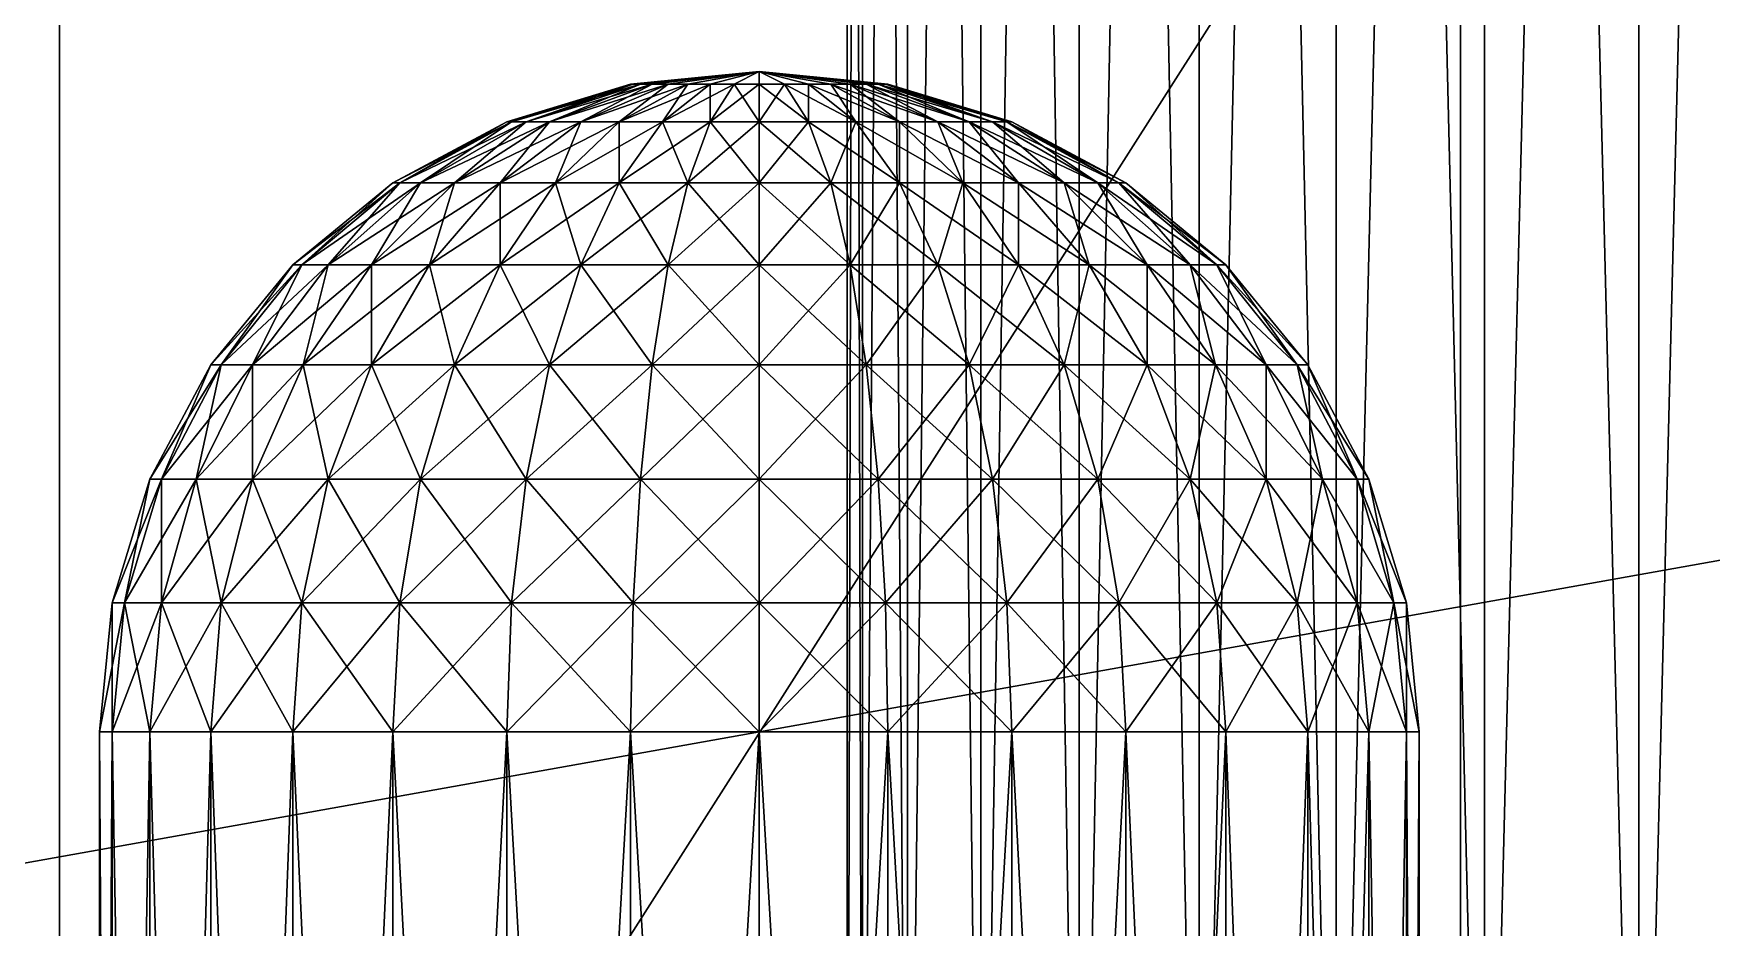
# Model space of a CAD drawing. Header units: millimetres. Extents: x -510 to 550, y -577 to 577.
# Drawn here: x -16.5 to 21.65, y -284.45 to -264.14 of the extents above; entities that cross this region are included whole.
import ezdxf

# ---------------------------------------------------------------- set-up
doc = ezdxf.new("R2010")
doc.units = ezdxf.units.MM
for name, color, linetype, true_color in [('bogie_right_visual_0', 7, 'Continuous', 0x5c6b75), ('rocker_right_visual_0', 7, 'Continuous', 0x5c6b75), ('structure_right_mid_motor_bracket', 7, 'Continuous', 0x5c6b75), ('structure_right_rocker_spindle', 7, 'Continuous', 0x5c6b75)]:
    doc.layers.add(name, color=color, linetype=linetype, true_color=true_color)

msp = doc.modelspace()

# ---------------------------------------------------------------- linework, layer by layer
at = {"layer": 'bogie_right_visual_0', "true_color": 0x5c6b75}
for points in [[(-15.907, -305, -260.724), (214.061, -305, -70.73), (214.061, -255, -70.73)], [(-15.907, -305, -260.724), (214.061, -255, -70.73), (-15.907, -255, -260.724)], [(15.939, -255, -299.27), (15.939, -305, -299.27), (-15.907, -305, -260.724)], [(15.939, -255, -299.27), (-15.907, -305, -260.724), (-15.907, -255, -260.724)], [(15.939, -305, -299.27), (245.907, -255, -109.276), (245.907, -305, -109.276)], [(15.939, -305, -299.27), (15.939, -255, -299.27), (245.907, -255, -109.276)]]:
    msp.add_3dface(points, dxfattribs=at)
at = {"layer": 'rocker_right_visual_0', "true_color": 0x5c6b75}
for points in [[(-140, -305, -20), (140, -255, -20), (140, -305, -20)], [(-140, -305, -20), (-140, -255, -20), (140, -255, -20)], [(-140, -305, 20), (140, -305, 20), (140, -255, 20)], [(-140, -305, 20), (140, -255, 20), (-140, -255, 20)]]:
    msp.add_3dface(points, dxfattribs=at)
at = {"layer": 'structure_right_mid_motor_bracket', "true_color": 0x5c6b75}
for points in [[(-2.87, -265.288, -280.571), (-2.926, -265.288, -280), (0, -265, -280)], [(-2.926, -265.288, -280), (-2.87, -265.288, -279.429), (0, -265, -280)], [(-2.704, -265.288, -281.12), (-2.87, -265.288, -280.571), (0, -265, -280)], [(-2.87, -265.288, -279.429), (-2.704, -265.288, -278.88), (0, -265, -280)], [(-2.433, -265.288, -281.626), (-2.704, -265.288, -281.12), (0, -265, -280)], [(-2.704, -265.288, -278.88), (-2.433, -265.288, -278.374), (0, -265, -280)], [(-2.069, -265.288, -282.069), (-2.433, -265.288, -281.626), (0, -265, -280)], [(-2.433, -265.288, -278.374), (-2.069, -265.288, -277.931), (0, -265, -280)], [(-1.626, -265.288, -282.433), (-2.069, -265.288, -282.069), (0, -265, -280)], [(-2.069, -265.288, -277.931), (-1.626, -265.288, -277.567), (0, -265, -280)], [(-1.12, -265.288, -282.704), (-1.626, -265.288, -282.433), (0, -265, -280)], [(-1.626, -265.288, -277.567), (-1.12, -265.288, -277.296), (0, -265, -280)], [(-0.571, -265.288, -282.87), (-1.12, -265.288, -282.704), (0, -265, -280)], [(-1.12, -265.288, -277.296), (-0.571, -265.288, -277.13), (0, -265, -280)], [(0, -265.288, -282.926), (-0.571, -265.288, -282.87), (0, -265, -280)], [(-0.571, -265.288, -277.13), (0, -265.288, -277.074), (0, -265, -280)], [(2.926, -265.288, -280), (2.87, -265.288, -280.571), (0, -265, -280)], [(2.87, -265.288, -280.571), (2.704, -265.288, -281.12), (0, -265, -280)], [(2.704, -265.288, -281.12), (2.433, -265.288, -281.626), (0, -265, -280)], [(2.433, -265.288, -281.626), (2.069, -265.288, -282.069), (0, -265, -280)], [(2.069, -265.288, -282.069), (1.626, -265.288, -282.433), (0, -265, -280)], [(1.626, -265.288, -282.433), (1.12, -265.288, -282.704), (0, -265, -280)], [(1.12, -265.288, -282.704), (0.571, -265.288, -282.87), (0, -265, -280)], [(0.571, -265.288, -282.87), (0, -265.288, -282.926), (0, -265, -280)], [(0, -265.288, -277.074), (0.571, -265.288, -277.13), (0, -265, -280)], [(0.571, -265.288, -277.13), (1.12, -265.288, -277.296), (0, -265, -280)], [(1.12, -265.288, -277.296), (1.626, -265.288, -277.567), (0, -265, -280)], [(1.626, -265.288, -277.567), (2.069, -265.288, -277.931), (0, -265, -280)], [(2.069, -265.288, -277.931), (2.433, -265.288, -278.374), (0, -265, -280)], [(2.433, -265.288, -278.374), (2.704, -265.288, -278.88), (0, -265, -280)], [(2.704, -265.288, -278.88), (2.87, -265.288, -279.429), (0, -265, -280)], [(2.87, -265.288, -279.429), (2.926, -265.288, -280), (0, -265, -280)], [(-5.63, -266.142, -281.12), (-5.74, -266.142, -280), (-2.926, -265.288, -280)], [(-5.74, -266.142, -280), (-5.63, -266.142, -278.88), (-2.87, -265.288, -279.429)], [(-5.74, -266.142, -280), (-2.87, -265.288, -279.429), (-2.926, -265.288, -280)], [(-5.303, -266.142, -282.197), (-5.63, -266.142, -281.12), (-2.87, -265.288, -280.571)], [(-5.63, -266.142, -281.12), (-2.926, -265.288, -280), (-2.87, -265.288, -280.571)], [(-5.63, -266.142, -278.88), (-5.303, -266.142, -277.803), (-2.704, -265.288, -278.88)], [(-5.63, -266.142, -278.88), (-2.704, -265.288, -278.88), (-2.87, -265.288, -279.429)], [(-4.773, -266.142, -283.189), (-5.303, -266.142, -282.197), (-2.704, -265.288, -281.12)], [(-5.303, -266.142, -282.197), (-2.87, -265.288, -280.571), (-2.704, -265.288, -281.12)], [(-5.303, -266.142, -277.803), (-4.773, -266.142, -276.811), (-2.433, -265.288, -278.374)], [(-5.303, -266.142, -277.803), (-2.433, -265.288, -278.374), (-2.704, -265.288, -278.88)], [(-4.059, -266.142, -284.059), (-4.773, -266.142, -283.189), (-2.433, -265.288, -281.626)], [(-4.773, -266.142, -283.189), (-2.704, -265.288, -281.12), (-2.433, -265.288, -281.626)], [(-4.773, -266.142, -276.811), (-4.059, -266.142, -275.941), (-2.069, -265.288, -277.931)], [(-4.773, -266.142, -276.811), (-2.069, -265.288, -277.931), (-2.433, -265.288, -278.374)], [(-3.189, -266.142, -284.773), (-4.059, -266.142, -284.059), (-2.069, -265.288, -282.069)], [(-4.059, -266.142, -284.059), (-2.433, -265.288, -281.626), (-2.069, -265.288, -282.069)], [(-4.059, -266.142, -275.941), (-3.189, -266.142, -275.227), (-1.626, -265.288, -277.567)], [(-4.059, -266.142, -275.941), (-1.626, -265.288, -277.567), (-2.069, -265.288, -277.931)], [(-2.197, -266.142, -285.303), (-3.189, -266.142, -284.773), (-1.626, -265.288, -282.433)], [(-3.189, -266.142, -284.773), (-2.069, -265.288, -282.069), (-1.626, -265.288, -282.433)], [(-3.189, -266.142, -275.227), (-2.197, -266.142, -274.697), (-1.12, -265.288, -277.296)], [(-3.189, -266.142, -275.227), (-1.12, -265.288, -277.296), (-1.626, -265.288, -277.567)], [(-1.12, -266.142, -285.63), (-2.197, -266.142, -285.303), (-1.12, -265.288, -282.704)], [(-2.197, -266.142, -285.303), (-1.626, -265.288, -282.433), (-1.12, -265.288, -282.704)], [(-2.197, -266.142, -274.697), (-1.12, -266.142, -274.37), (-0.571, -265.288, -277.13)], [(-2.197, -266.142, -274.697), (-0.571, -265.288, -277.13), (-1.12, -265.288, -277.296)], [(0, -266.142, -285.74), (-1.12, -266.142, -285.63), (-0.571, -265.288, -282.87)], [(-1.12, -266.142, -285.63), (-1.12, -265.288, -282.704), (-0.571, -265.288, -282.87)], [(-1.12, -266.142, -274.37), (0, -266.142, -274.26), (0, -265.288, -277.074)], [(-1.12, -266.142, -274.37), (0, -265.288, -277.074), (-0.571, -265.288, -277.13)], [(0, -266.142, -285.74), (-0.571, -265.288, -282.87), (0, -265.288, -282.926)], [(1.12, -266.142, -285.63), (0, -266.142, -285.74), (0, -265.288, -282.926)], [(1.12, -266.142, -285.63), (0, -265.288, -282.926), (0.571, -265.288, -282.87)], [(0, -266.142, -274.26), (1.12, -266.142, -274.37), (0.571, -265.288, -277.13)], [(0, -266.142, -274.26), (0.571, -265.288, -277.13), (0, -265.288, -277.074)], [(2.197, -266.142, -285.303), (1.12, -266.142, -285.63), (0.571, -265.288, -282.87)], [(2.197, -266.142, -285.303), (0.571, -265.288, -282.87), (1.12, -265.288, -282.704)], [(1.12, -266.142, -274.37), (1.12, -265.288, -277.296), (0.571, -265.288, -277.13)], [(3.189, -266.142, -284.773), (2.197, -266.142, -285.303), (1.12, -265.288, -282.704)], [(3.189, -266.142, -284.773), (1.12, -265.288, -282.704), (1.626, -265.288, -282.433)], [(1.12, -266.142, -274.37), (2.197, -266.142, -274.697), (1.12, -265.288, -277.296)], [(2.197, -266.142, -274.697), (1.626, -265.288, -277.567), (1.12, -265.288, -277.296)], [(4.059, -266.142, -284.059), (3.189, -266.142, -284.773), (1.626, -265.288, -282.433)], [(4.059, -266.142, -284.059), (1.626, -265.288, -282.433), (2.069, -265.288, -282.069)], [(2.197, -266.142, -274.697), (3.189, -266.142, -275.227), (1.626, -265.288, -277.567)], [(3.189, -266.142, -275.227), (2.069, -265.288, -277.931), (1.626, -265.288, -277.567)], [(4.773, -266.142, -283.189), (4.059, -266.142, -284.059), (2.069, -265.288, -282.069)], [(4.773, -266.142, -283.189), (2.069, -265.288, -282.069), (2.433, -265.288, -281.626)], [(3.189, -266.142, -275.227), (4.059, -266.142, -275.941), (2.069, -265.288, -277.931)], [(4.059, -266.142, -275.941), (2.433, -265.288, -278.374), (2.069, -265.288, -277.931)], [(5.303, -266.142, -282.197), (4.773, -266.142, -283.189), (2.433, -265.288, -281.626)], [(5.303, -266.142, -282.197), (2.433, -265.288, -281.626), (2.704, -265.288, -281.12)], [(4.059, -266.142, -275.941), (4.773, -266.142, -276.811), (2.433, -265.288, -278.374)], [(4.773, -266.142, -276.811), (2.704, -265.288, -278.88), (2.433, -265.288, -278.374)], [(5.63, -266.142, -281.12), (5.303, -266.142, -282.197), (2.704, -265.288, -281.12)], [(5.63, -266.142, -281.12), (2.704, -265.288, -281.12), (2.87, -265.288, -280.571)], [(4.773, -266.142, -276.811), (5.303, -266.142, -277.803), (2.704, -265.288, -278.88)], [(5.303, -266.142, -277.803), (2.87, -265.288, -279.429), (2.704, -265.288, -278.88)], [(5.74, -266.142, -280), (5.63, -266.142, -281.12), (2.87, -265.288, -280.571)], [(5.74, -266.142, -280), (2.87, -265.288, -280.571), (2.926, -265.288, -280)], [(5.303, -266.142, -277.803), (5.63, -266.142, -278.88), (2.87, -265.288, -279.429)], [(5.63, -266.142, -278.88), (2.926, -265.288, -280), (2.87, -265.288, -279.429)], [(5.63, -266.142, -278.88), (5.74, -266.142, -280), (2.926, -265.288, -280)], [(-8.173, -267.528, -281.626), (-8.334, -267.528, -280), (-5.74, -266.142, -280)], [(-8.334, -267.528, -280), (-8.173, -267.528, -278.374), (-5.63, -266.142, -278.88)], [(-8.334, -267.528, -280), (-5.63, -266.142, -278.88), (-5.74, -266.142, -280)], [(-7.699, -267.528, -283.189), (-8.173, -267.528, -281.626), (-5.63, -266.142, -281.12)], [(-8.173, -267.528, -281.626), (-5.74, -266.142, -280), (-5.63, -266.142, -281.12)], [(-8.173, -267.528, -278.374), (-7.699, -267.528, -276.811), (-5.303, -266.142, -277.803)], [(-8.173, -267.528, -278.374), (-5.303, -266.142, -277.803), (-5.63, -266.142, -278.88)], [(-6.929, -267.528, -284.63), (-7.699, -267.528, -283.189), (-5.303, -266.142, -282.197)], [(-7.699, -267.528, -283.189), (-5.63, -266.142, -281.12), (-5.303, -266.142, -282.197)], [(-7.699, -267.528, -276.811), (-6.929, -267.528, -275.37), (-4.773, -266.142, -276.811)], [(-7.699, -267.528, -276.811), (-4.773, -266.142, -276.811), (-5.303, -266.142, -277.803)], [(-5.893, -267.528, -285.893), (-6.929, -267.528, -284.63), (-4.773, -266.142, -283.189)], [(-6.929, -267.528, -284.63), (-5.303, -266.142, -282.197), (-4.773, -266.142, -283.189)], [(-6.929, -267.528, -275.37), (-5.893, -267.528, -274.107), (-4.059, -266.142, -275.941)], [(-6.929, -267.528, -275.37), (-4.059, -266.142, -275.941), (-4.773, -266.142, -276.811)], [(-4.63, -267.528, -286.929), (-5.893, -267.528, -285.893), (-4.059, -266.142, -284.059)], [(-5.893, -267.528, -285.893), (-4.773, -266.142, -283.189), (-4.059, -266.142, -284.059)], [(-5.893, -267.528, -274.107), (-4.63, -267.528, -273.071), (-3.189, -266.142, -275.227)], [(-5.893, -267.528, -274.107), (-3.189, -266.142, -275.227), (-4.059, -266.142, -275.941)], [(-3.189, -267.528, -287.699), (-4.63, -267.528, -286.929), (-3.189, -266.142, -284.773)], [(-4.63, -267.528, -286.929), (-4.059, -266.142, -284.059), (-3.189, -266.142, -284.773)], [(-4.63, -267.528, -273.071), (-3.189, -267.528, -272.301), (-2.197, -266.142, -274.697)], [(-4.63, -267.528, -273.071), (-2.197, -266.142, -274.697), (-3.189, -266.142, -275.227)], [(-1.626, -267.528, -288.173), (-3.189, -267.528, -287.699), (-2.197, -266.142, -285.303)], [(-3.189, -267.528, -287.699), (-3.189, -266.142, -284.773), (-2.197, -266.142, -285.303)], [(-3.189, -267.528, -272.301), (-1.626, -267.528, -271.827), (-1.12, -266.142, -274.37)], [(-3.189, -267.528, -272.301), (-1.12, -266.142, -274.37), (-2.197, -266.142, -274.697)], [(-1.626, -267.528, -288.173), (-2.197, -266.142, -285.303), (-1.12, -266.142, -285.63)], [(0, -267.528, -288.334), (-1.626, -267.528, -288.173), (-1.12, -266.142, -285.63)], [(-1.626, -267.528, -271.827), (0, -267.528, -271.666), (0, -266.142, -274.26)], [(-1.626, -267.528, -271.827), (0, -266.142, -274.26), (-1.12, -266.142, -274.37)], [(0, -267.528, -288.334), (-1.12, -266.142, -285.63), (0, -266.142, -285.74)], [(1.626, -267.528, -288.173), (0, -267.528, -288.334), (0, -266.142, -285.74)], [(1.626, -267.528, -288.173), (0, -266.142, -285.74), (1.12, -266.142, -285.63)], [(0, -267.528, -271.666), (1.626, -267.528, -271.827), (1.12, -266.142, -274.37)], [(0, -267.528, -271.666), (1.12, -266.142, -274.37), (0, -266.142, -274.26)], [(3.189, -267.528, -287.699), (1.626, -267.528, -288.173), (1.12, -266.142, -285.63)], [(3.189, -267.528, -287.699), (1.12, -266.142, -285.63), (2.197, -266.142, -285.303)], [(1.626, -267.528, -271.827), (2.197, -266.142, -274.697), (1.12, -266.142, -274.37)], [(1.626, -267.528, -271.827), (3.189, -267.528, -272.301), (2.197, -266.142, -274.697)], [(4.63, -267.528, -286.929), (3.189, -267.528, -287.699), (2.197, -266.142, -285.303)], [(4.63, -267.528, -286.929), (2.197, -266.142, -285.303), (3.189, -266.142, -284.773)], [(3.189, -267.528, -272.301), (3.189, -266.142, -275.227), (2.197, -266.142, -274.697)], [(5.893, -267.528, -285.893), (4.63, -267.528, -286.929), (3.189, -266.142, -284.773)], [(5.893, -267.528, -285.893), (3.189, -266.142, -284.773), (4.059, -266.142, -284.059)], [(3.189, -267.528, -272.301), (4.63, -267.528, -273.071), (3.189, -266.142, -275.227)], [(4.63, -267.528, -273.071), (4.059, -266.142, -275.941), (3.189, -266.142, -275.227)], [(6.929, -267.528, -284.63), (5.893, -267.528, -285.893), (4.059, -266.142, -284.059)], [(6.929, -267.528, -284.63), (4.059, -266.142, -284.059), (4.773, -266.142, -283.189)], [(4.63, -267.528, -273.071), (5.893, -267.528, -274.107), (4.059, -266.142, -275.941)], [(5.893, -267.528, -274.107), (4.773, -266.142, -276.811), (4.059, -266.142, -275.941)], [(7.699, -267.528, -283.189), (6.929, -267.528, -284.63), (4.773, -266.142, -283.189)], [(7.699, -267.528, -283.189), (4.773, -266.142, -283.189), (5.303, -266.142, -282.197)], [(5.893, -267.528, -274.107), (6.929, -267.528, -275.37), (4.773, -266.142, -276.811)], [(6.929, -267.528, -275.37), (5.303, -266.142, -277.803), (4.773, -266.142, -276.811)], [(8.173, -267.528, -281.626), (7.699, -267.528, -283.189), (5.303, -266.142, -282.197)], [(8.173, -267.528, -281.626), (5.303, -266.142, -282.197), (5.63, -266.142, -281.12)], [(6.929, -267.528, -275.37), (7.699, -267.528, -276.811), (5.303, -266.142, -277.803)], [(7.699, -267.528, -276.811), (5.63, -266.142, -278.88), (5.303, -266.142, -277.803)], [(8.334, -267.528, -280), (8.173, -267.528, -281.626), (5.63, -266.142, -281.12)], [(8.334, -267.528, -280), (5.63, -266.142, -281.12), (5.74, -266.142, -280)], [(7.699, -267.528, -276.811), (8.173, -267.528, -278.374), (5.63, -266.142, -278.88)], [(8.173, -267.528, -278.374), (5.74, -266.142, -280), (5.63, -266.142, -278.88)], [(8.173, -267.528, -278.374), (8.334, -267.528, -280), (5.74, -266.142, -280)], [(-10.403, -269.393, -282.069), (-10.607, -269.393, -280), (-8.334, -267.528, -280)], [(-10.607, -269.393, -280), (-10.403, -269.393, -277.931), (-8.173, -267.528, -278.374)], [(-10.607, -269.393, -280), (-8.173, -267.528, -278.374), (-8.334, -267.528, -280)], [(-9.799, -269.393, -284.059), (-10.403, -269.393, -282.069), (-8.173, -267.528, -281.626)], [(-10.403, -269.393, -282.069), (-8.334, -267.528, -280), (-8.173, -267.528, -281.626)], [(-10.403, -269.393, -277.931), (-9.799, -269.393, -275.941), (-7.699, -267.528, -276.811)], [(-10.403, -269.393, -277.931), (-7.699, -267.528, -276.811), (-8.173, -267.528, -278.374)], [(-8.819, -269.393, -285.893), (-9.799, -269.393, -284.059), (-7.699, -267.528, -283.189)], [(-9.799, -269.393, -284.059), (-8.173, -267.528, -281.626), (-7.699, -267.528, -283.189)], [(-9.799, -269.393, -275.941), (-8.819, -269.393, -274.107), (-6.929, -267.528, -275.37)], [(-9.799, -269.393, -275.941), (-6.929, -267.528, -275.37), (-7.699, -267.528, -276.811)], [(-7.5, -269.393, -287.5), (-8.819, -269.393, -285.893), (-6.929, -267.528, -284.63)], [(-8.819, -269.393, -285.893), (-7.699, -267.528, -283.189), (-6.929, -267.528, -284.63)], [(-8.819, -269.393, -274.107), (-7.5, -269.393, -272.5), (-5.893, -267.528, -274.107)], [(-8.819, -269.393, -274.107), (-5.893, -267.528, -274.107), (-6.929, -267.528, -275.37)], [(-5.893, -269.393, -288.819), (-7.5, -269.393, -287.5), (-5.893, -267.528, -285.893)], [(-7.5, -269.393, -287.5), (-6.929, -267.528, -284.63), (-5.893, -267.528, -285.893)], [(-7.5, -269.393, -272.5), (-5.893, -269.393, -271.181), (-4.63, -267.528, -273.071)], [(-7.5, -269.393, -272.5), (-4.63, -267.528, -273.071), (-5.893, -267.528, -274.107)], [(-4.059, -269.393, -289.799), (-5.893, -269.393, -288.819), (-4.63, -267.528, -286.929)], [(-5.893, -269.393, -288.819), (-5.893, -267.528, -285.893), (-4.63, -267.528, -286.929)], [(-5.893, -269.393, -271.181), (-4.059, -269.393, -270.201), (-3.189, -267.528, -272.301)], [(-5.893, -269.393, -271.181), (-3.189, -267.528, -272.301), (-4.63, -267.528, -273.071)], [(-4.059, -269.393, -289.799), (-4.63, -267.528, -286.929), (-3.189, -267.528, -287.699)], [(-2.069, -269.393, -290.403), (-4.059, -269.393, -289.799), (-3.189, -267.528, -287.699)], [(-4.059, -269.393, -270.201), (-2.069, -269.393, -269.597), (-1.626, -267.528, -271.827)], [(-4.059, -269.393, -270.201), (-1.626, -267.528, -271.827), (-3.189, -267.528, -272.301)], [(-2.069, -269.393, -290.403), (-3.189, -267.528, -287.699), (-1.626, -267.528, -288.173)], [(0, -269.393, -290.607), (-2.069, -269.393, -290.403), (-1.626, -267.528, -288.173)], [(-2.069, -269.393, -269.597), (0, -269.393, -269.393), (0, -267.528, -271.666)], [(-2.069, -269.393, -269.597), (0, -267.528, -271.666), (-1.626, -267.528, -271.827)], [(0, -269.393, -290.607), (-1.626, -267.528, -288.173), (0, -267.528, -288.334)], [(2.069, -269.393, -290.403), (0, -269.393, -290.607), (0, -267.528, -288.334)], [(2.069, -269.393, -290.403), (0, -267.528, -288.334), (1.626, -267.528, -288.173)], [(0, -269.393, -269.393), (2.069, -269.393, -269.597), (1.626, -267.528, -271.827)], [(0, -269.393, -269.393), (1.626, -267.528, -271.827), (0, -267.528, -271.666)], [(4.059, -269.393, -289.799), (2.069, -269.393, -290.403), (1.626, -267.528, -288.173)], [(4.059, -269.393, -289.799), (1.626, -267.528, -288.173), (3.189, -267.528, -287.699)], [(2.069, -269.393, -269.597), (3.189, -267.528, -272.301), (1.626, -267.528, -271.827)], [(2.069, -269.393, -269.597), (4.059, -269.393, -270.201), (3.189, -267.528, -272.301)], [(5.893, -269.393, -288.819), (4.059, -269.393, -289.799), (3.189, -267.528, -287.699)], [(5.893, -269.393, -288.819), (3.189, -267.528, -287.699), (4.63, -267.528, -286.929)], [(4.059, -269.393, -270.201), (4.63, -267.528, -273.071), (3.189, -267.528, -272.301)], [(4.059, -269.393, -270.201), (5.893, -269.393, -271.181), (4.63, -267.528, -273.071)], [(7.5, -269.393, -287.5), (5.893, -269.393, -288.819), (4.63, -267.528, -286.929)], [(7.5, -269.393, -287.5), (4.63, -267.528, -286.929), (5.893, -267.528, -285.893)], [(5.893, -269.393, -271.181), (5.893, -267.528, -274.107), (4.63, -267.528, -273.071)], [(8.819, -269.393, -285.893), (7.5, -269.393, -287.5), (5.893, -267.528, -285.893)], [(8.819, -269.393, -285.893), (5.893, -267.528, -285.893), (6.929, -267.528, -284.63)], [(5.893, -269.393, -271.181), (7.5, -269.393, -272.5), (5.893, -267.528, -274.107)], [(7.5, -269.393, -272.5), (6.929, -267.528, -275.37), (5.893, -267.528, -274.107)], [(9.799, -269.393, -284.059), (8.819, -269.393, -285.893), (6.929, -267.528, -284.63)], [(9.799, -269.393, -284.059), (6.929, -267.528, -284.63), (7.699, -267.528, -283.189)], [(7.5, -269.393, -272.5), (8.819, -269.393, -274.107), (6.929, -267.528, -275.37)], [(8.819, -269.393, -274.107), (7.699, -267.528, -276.811), (6.929, -267.528, -275.37)], [(10.403, -269.393, -282.069), (9.799, -269.393, -284.059), (7.699, -267.528, -283.189)], [(10.403, -269.393, -282.069), (7.699, -267.528, -283.189), (8.173, -267.528, -281.626)], [(8.819, -269.393, -274.107), (9.799, -269.393, -275.941), (7.699, -267.528, -276.811)], [(9.799, -269.393, -275.941), (8.173, -267.528, -278.374), (7.699, -267.528, -276.811)], [(10.607, -269.393, -280), (10.403, -269.393, -282.069), (8.173, -267.528, -281.626)], [(10.607, -269.393, -280), (8.173, -267.528, -281.626), (8.334, -267.528, -280)], [(9.799, -269.393, -275.941), (10.403, -269.393, -277.931), (8.173, -267.528, -278.374)], [(10.403, -269.393, -277.931), (8.334, -267.528, -280), (8.173, -267.528, -278.374)], [(10.403, -269.393, -277.931), (10.607, -269.393, -280), (8.334, -267.528, -280)], [(-12.232, -271.666, -282.433), (-12.472, -271.666, -280), (-10.607, -269.393, -280)], [(-12.472, -271.666, -280), (-12.232, -271.666, -277.567), (-10.403, -269.393, -277.931)], [(-12.472, -271.666, -280), (-10.403, -269.393, -277.931), (-10.607, -269.393, -280)], [(-11.523, -271.666, -284.773), (-12.232, -271.666, -282.433), (-10.403, -269.393, -282.069)], [(-12.232, -271.666, -282.433), (-10.607, -269.393, -280), (-10.403, -269.393, -282.069)], [(-12.232, -271.666, -277.567), (-11.523, -271.666, -275.227), (-9.799, -269.393, -275.941)], [(-12.232, -271.666, -277.567), (-9.799, -269.393, -275.941), (-10.403, -269.393, -277.931)], [(-10.37, -271.666, -286.929), (-11.523, -271.666, -284.773), (-9.799, -269.393, -284.059)], [(-11.523, -271.666, -284.773), (-10.403, -269.393, -282.069), (-9.799, -269.393, -284.059)], [(-11.523, -271.666, -275.227), (-10.37, -271.666, -273.071), (-8.819, -269.393, -274.107)], [(-11.523, -271.666, -275.227), (-8.819, -269.393, -274.107), (-9.799, -269.393, -275.941)], [(-8.819, -271.666, -288.819), (-10.37, -271.666, -286.929), (-8.819, -269.393, -285.893)], [(-10.37, -271.666, -286.929), (-9.799, -269.393, -284.059), (-8.819, -269.393, -285.893)], [(-10.37, -271.666, -273.071), (-8.819, -271.666, -271.181), (-7.5, -269.393, -272.5)], [(-10.37, -271.666, -273.071), (-7.5, -269.393, -272.5), (-8.819, -269.393, -274.107)], [(-6.929, -271.666, -290.37), (-8.819, -271.666, -288.819), (-7.5, -269.393, -287.5)], [(-8.819, -271.666, -288.819), (-8.819, -269.393, -285.893), (-7.5, -269.393, -287.5)], [(-8.819, -271.666, -271.181), (-6.929, -271.666, -269.63), (-5.893, -269.393, -271.181)], [(-8.819, -271.666, -271.181), (-5.893, -269.393, -271.181), (-7.5, -269.393, -272.5)], [(-6.929, -271.666, -290.37), (-7.5, -269.393, -287.5), (-5.893, -269.393, -288.819)], [(-4.773, -271.666, -291.523), (-6.929, -271.666, -290.37), (-5.893, -269.393, -288.819)], [(-6.929, -271.666, -269.63), (-4.773, -271.666, -268.477), (-4.059, -269.393, -270.201)], [(-6.929, -271.666, -269.63), (-4.059, -269.393, -270.201), (-5.893, -269.393, -271.181)], [(-4.773, -271.666, -291.523), (-5.893, -269.393, -288.819), (-4.059, -269.393, -289.799)], [(-2.433, -271.666, -292.232), (-4.773, -271.666, -291.523), (-4.059, -269.393, -289.799)], [(-4.773, -271.666, -268.477), (-2.433, -271.666, -267.768), (-2.069, -269.393, -269.597)], [(-4.773, -271.666, -268.477), (-2.069, -269.393, -269.597), (-4.059, -269.393, -270.201)], [(-2.433, -271.666, -292.232), (-4.059, -269.393, -289.799), (-2.069, -269.393, -290.403)], [(0, -271.666, -292.472), (-2.433, -271.666, -292.232), (-2.069, -269.393, -290.403)], [(-2.433, -271.666, -267.768), (0, -271.666, -267.528), (0, -269.393, -269.393)], [(-2.433, -271.666, -267.768), (0, -269.393, -269.393), (-2.069, -269.393, -269.597)], [(0, -271.666, -292.472), (-2.069, -269.393, -290.403), (0, -269.393, -290.607)], [(2.433, -271.666, -292.232), (0, -271.666, -292.472), (0, -269.393, -290.607)], [(2.433, -271.666, -292.232), (0, -269.393, -290.607), (2.069, -269.393, -290.403)], [(0, -271.666, -267.528), (2.433, -271.666, -267.768), (2.069, -269.393, -269.597)], [(0, -271.666, -267.528), (2.069, -269.393, -269.597), (0, -269.393, -269.393)], [(4.773, -271.666, -291.523), (2.433, -271.666, -292.232), (2.069, -269.393, -290.403)], [(4.773, -271.666, -291.523), (2.069, -269.393, -290.403), (4.059, -269.393, -289.799)], [(2.433, -271.666, -267.768), (4.059, -269.393, -270.201), (2.069, -269.393, -269.597)], [(2.433, -271.666, -267.768), (4.773, -271.666, -268.477), (4.059, -269.393, -270.201)], [(6.929, -271.666, -290.37), (4.773, -271.666, -291.523), (4.059, -269.393, -289.799)], [(6.929, -271.666, -290.37), (4.059, -269.393, -289.799), (5.893, -269.393, -288.819)], [(4.773, -271.666, -268.477), (5.893, -269.393, -271.181), (4.059, -269.393, -270.201)], [(4.773, -271.666, -268.477), (6.929, -271.666, -269.63), (5.893, -269.393, -271.181)], [(8.819, -271.666, -288.819), (6.929, -271.666, -290.37), (5.893, -269.393, -288.819)], [(8.819, -271.666, -288.819), (5.893, -269.393, -288.819), (7.5, -269.393, -287.5)], [(6.929, -271.666, -269.63), (7.5, -269.393, -272.5), (5.893, -269.393, -271.181)], [(6.929, -271.666, -269.63), (8.819, -271.666, -271.181), (7.5, -269.393, -272.5)], [(10.37, -271.666, -286.929), (8.819, -271.666, -288.819), (7.5, -269.393, -287.5)], [(10.37, -271.666, -286.929), (7.5, -269.393, -287.5), (8.819, -269.393, -285.893)], [(8.819, -271.666, -271.181), (8.819, -269.393, -274.107), (7.5, -269.393, -272.5)], [(11.523, -271.666, -284.773), (10.37, -271.666, -286.929), (8.819, -269.393, -285.893)], [(11.523, -271.666, -284.773), (8.819, -269.393, -285.893), (9.799, -269.393, -284.059)], [(8.819, -271.666, -271.181), (10.37, -271.666, -273.071), (8.819, -269.393, -274.107)], [(10.37, -271.666, -273.071), (9.799, -269.393, -275.941), (8.819, -269.393, -274.107)], [(12.232, -271.666, -282.433), (11.523, -271.666, -284.773), (9.799, -269.393, -284.059)], [(12.232, -271.666, -282.433), (9.799, -269.393, -284.059), (10.403, -269.393, -282.069)], [(10.37, -271.666, -273.071), (11.523, -271.666, -275.227), (9.799, -269.393, -275.941)], [(11.523, -271.666, -275.227), (10.403, -269.393, -277.931), (9.799, -269.393, -275.941)], [(12.472, -271.666, -280), (12.232, -271.666, -282.433), (10.403, -269.393, -282.069)], [(12.472, -271.666, -280), (10.403, -269.393, -282.069), (10.607, -269.393, -280)], [(11.523, -271.666, -275.227), (12.232, -271.666, -277.567), (10.403, -269.393, -277.931)], [(12.232, -271.666, -277.567), (10.607, -269.393, -280), (10.403, -269.393, -277.931)], [(12.232, -271.666, -277.567), (12.472, -271.666, -280), (10.607, -269.393, -280)], [(-13.592, -274.26, -282.704), (-13.858, -274.26, -280), (-12.472, -271.666, -280)], [(-13.858, -274.26, -280), (-13.592, -274.26, -277.296), (-12.232, -271.666, -277.567)], [(-13.858, -274.26, -280), (-12.232, -271.666, -277.567), (-12.472, -271.666, -280)], [(-12.803, -274.26, -285.303), (-13.592, -274.26, -282.704), (-12.232, -271.666, -282.433)], [(-13.592, -274.26, -282.704), (-12.472, -271.666, -280), (-12.232, -271.666, -282.433)], [(-13.592, -274.26, -277.296), (-12.803, -274.26, -274.697), (-11.523, -271.666, -275.227)], [(-13.592, -274.26, -277.296), (-11.523, -271.666, -275.227), (-12.232, -271.666, -277.567)], [(-11.523, -274.26, -287.699), (-12.803, -274.26, -285.303), (-11.523, -271.666, -284.773)], [(-12.803, -274.26, -285.303), (-12.232, -271.666, -282.433), (-11.523, -271.666, -284.773)], [(-12.803, -274.26, -274.697), (-11.523, -274.26, -272.301), (-10.37, -271.666, -273.071)], [(-12.803, -274.26, -274.697), (-10.37, -271.666, -273.071), (-11.523, -271.666, -275.227)], [(-9.799, -274.26, -289.799), (-11.523, -274.26, -287.699), (-10.37, -271.666, -286.929)], [(-11.523, -274.26, -287.699), (-11.523, -271.666, -284.773), (-10.37, -271.666, -286.929)], [(-11.523, -274.26, -272.301), (-9.799, -274.26, -270.201), (-8.819, -271.666, -271.181)], [(-11.523, -274.26, -272.301), (-8.819, -271.666, -271.181), (-10.37, -271.666, -273.071)], [(-9.799, -274.26, -289.799), (-10.37, -271.666, -286.929), (-8.819, -271.666, -288.819)], [(-7.699, -274.26, -291.523), (-9.799, -274.26, -289.799), (-8.819, -271.666, -288.819)], [(-9.799, -274.26, -270.201), (-7.699, -274.26, -268.477), (-6.929, -271.666, -269.63)], [(-9.799, -274.26, -270.201), (-6.929, -271.666, -269.63), (-8.819, -271.666, -271.181)], [(-7.699, -274.26, -291.523), (-8.819, -271.666, -288.819), (-6.929, -271.666, -290.37)], [(-5.303, -274.26, -292.803), (-7.699, -274.26, -291.523), (-6.929, -271.666, -290.37)], [(-7.699, -274.26, -268.477), (-5.303, -274.26, -267.197), (-4.773, -271.666, -268.477)], [(-7.699, -274.26, -268.477), (-4.773, -271.666, -268.477), (-6.929, -271.666, -269.63)], [(-5.303, -274.26, -292.803), (-6.929, -271.666, -290.37), (-4.773, -271.666, -291.523)], [(-2.704, -274.26, -293.592), (-5.303, -274.26, -292.803), (-4.773, -271.666, -291.523)], [(-5.303, -274.26, -267.197), (-2.704, -274.26, -266.408), (-2.433, -271.666, -267.768)], [(-5.303, -274.26, -267.197), (-2.433, -271.666, -267.768), (-4.773, -271.666, -268.477)], [(-2.704, -274.26, -293.592), (-4.773, -271.666, -291.523), (-2.433, -271.666, -292.232)], [(0, -274.26, -293.858), (-2.704, -274.26, -293.592), (-2.433, -271.666, -292.232)], [(-2.704, -274.26, -266.408), (0, -274.26, -266.142), (0, -271.666, -267.528)], [(-2.704, -274.26, -266.408), (0, -271.666, -267.528), (-2.433, -271.666, -267.768)], [(0, -274.26, -293.858), (-2.433, -271.666, -292.232), (0, -271.666, -292.472)], [(2.704, -274.26, -293.592), (0, -274.26, -293.858), (0, -271.666, -292.472)], [(2.704, -274.26, -293.592), (0, -271.666, -292.472), (2.433, -271.666, -292.232)], [(0, -274.26, -266.142), (2.704, -274.26, -266.408), (2.433, -271.666, -267.768)], [(0, -274.26, -266.142), (2.433, -271.666, -267.768), (0, -271.666, -267.528)], [(5.303, -274.26, -292.803), (2.704, -274.26, -293.592), (2.433, -271.666, -292.232)], [(5.303, -274.26, -292.803), (2.433, -271.666, -292.232), (4.773, -271.666, -291.523)], [(2.704, -274.26, -266.408), (4.773, -271.666, -268.477), (2.433, -271.666, -267.768)], [(2.704, -274.26, -266.408), (5.303, -274.26, -267.197), (4.773, -271.666, -268.477)], [(7.699, -274.26, -291.523), (5.303, -274.26, -292.803), (4.773, -271.666, -291.523)], [(7.699, -274.26, -291.523), (4.773, -271.666, -291.523), (6.929, -271.666, -290.37)], [(5.303, -274.26, -267.197), (6.929, -271.666, -269.63), (4.773, -271.666, -268.477)], [(5.303, -274.26, -267.197), (7.699, -274.26, -268.477), (6.929, -271.666, -269.63)], [(9.799, -274.26, -289.799), (7.699, -274.26, -291.523), (6.929, -271.666, -290.37)], [(9.799, -274.26, -289.799), (6.929, -271.666, -290.37), (8.819, -271.666, -288.819)], [(7.699, -274.26, -268.477), (8.819, -271.666, -271.181), (6.929, -271.666, -269.63)], [(7.699, -274.26, -268.477), (9.799, -274.26, -270.201), (8.819, -271.666, -271.181)], [(11.523, -274.26, -287.699), (9.799, -274.26, -289.799), (8.819, -271.666, -288.819)], [(11.523, -274.26, -287.699), (8.819, -271.666, -288.819), (10.37, -271.666, -286.929)], [(9.799, -274.26, -270.201), (10.37, -271.666, -273.071), (8.819, -271.666, -271.181)], [(9.799, -274.26, -270.201), (11.523, -274.26, -272.301), (10.37, -271.666, -273.071)], [(12.803, -274.26, -285.303), (11.523, -274.26, -287.699), (10.37, -271.666, -286.929)], [(12.803, -274.26, -285.303), (10.37, -271.666, -286.929), (11.523, -271.666, -284.773)], [(11.523, -274.26, -272.301), (11.523, -271.666, -275.227), (10.37, -271.666, -273.071)], [(13.592, -274.26, -282.704), (12.803, -274.26, -285.303), (11.523, -271.666, -284.773)], [(13.592, -274.26, -282.704), (11.523, -271.666, -284.773), (12.232, -271.666, -282.433)], [(11.523, -274.26, -272.301), (12.803, -274.26, -274.697), (11.523, -271.666, -275.227)], [(12.803, -274.26, -274.697), (12.232, -271.666, -277.567), (11.523, -271.666, -275.227)], [(13.858, -274.26, -280), (13.592, -274.26, -282.704), (12.232, -271.666, -282.433)], [(13.858, -274.26, -280), (12.232, -271.666, -282.433), (12.472, -271.666, -280)], [(12.803, -274.26, -274.697), (13.592, -274.26, -277.296), (12.232, -271.666, -277.567)], [(13.592, -274.26, -277.296), (12.472, -271.666, -280), (12.232, -271.666, -277.567)], [(13.592, -274.26, -277.296), (13.858, -274.26, -280), (12.472, -271.666, -280)], [(-14.429, -277.074, -282.87), (-14.712, -277.074, -280), (-13.858, -274.26, -280)], [(-14.712, -277.074, -280), (-14.429, -277.074, -277.13), (-13.592, -274.26, -277.296)], [(-14.712, -277.074, -280), (-13.592, -274.26, -277.296), (-13.858, -274.26, -280)], [(-13.592, -277.074, -285.63), (-14.429, -277.074, -282.87), (-13.592, -274.26, -282.704)], [(-14.429, -277.074, -282.87), (-13.858, -274.26, -280), (-13.592, -274.26, -282.704)], [(-14.429, -277.074, -277.13), (-13.592, -277.074, -274.37), (-12.803, -274.26, -274.697)], [(-14.429, -277.074, -277.13), (-12.803, -274.26, -274.697), (-13.592, -274.26, -277.296)], [(-12.232, -277.074, -288.173), (-13.592, -277.074, -285.63), (-12.803, -274.26, -285.303)], [(-13.592, -277.074, -285.63), (-13.592, -274.26, -282.704), (-12.803, -274.26, -285.303)], [(-13.592, -277.074, -274.37), (-12.232, -277.074, -271.827), (-11.523, -274.26, -272.301)], [(-13.592, -277.074, -274.37), (-11.523, -274.26, -272.301), (-12.803, -274.26, -274.697)], [(-12.232, -277.074, -288.173), (-12.803, -274.26, -285.303), (-11.523, -274.26, -287.699)], [(-10.403, -277.074, -290.403), (-12.232, -277.074, -288.173), (-11.523, -274.26, -287.699)], [(-12.232, -277.074, -271.827), (-10.403, -277.074, -269.597), (-9.799, -274.26, -270.201)], [(-12.232, -277.074, -271.827), (-9.799, -274.26, -270.201), (-11.523, -274.26, -272.301)], [(-10.403, -277.074, -290.403), (-11.523, -274.26, -287.699), (-9.799, -274.26, -289.799)], [(-8.173, -277.074, -292.232), (-10.403, -277.074, -290.403), (-9.799, -274.26, -289.799)], [(-10.403, -277.074, -269.597), (-8.173, -277.074, -267.768), (-7.699, -274.26, -268.477)], [(-10.403, -277.074, -269.597), (-7.699, -274.26, -268.477), (-9.799, -274.26, -270.201)], [(-8.173, -277.074, -292.232), (-9.799, -274.26, -289.799), (-7.699, -274.26, -291.523)], [(-5.63, -277.074, -293.592), (-8.173, -277.074, -292.232), (-7.699, -274.26, -291.523)], [(-8.173, -277.074, -267.768), (-5.63, -277.074, -266.408), (-5.303, -274.26, -267.197)], [(-8.173, -277.074, -267.768), (-5.303, -274.26, -267.197), (-7.699, -274.26, -268.477)], [(-5.63, -277.074, -293.592), (-7.699, -274.26, -291.523), (-5.303, -274.26, -292.803)], [(-2.87, -277.074, -294.429), (-5.63, -277.074, -293.592), (-5.303, -274.26, -292.803)], [(-5.63, -277.074, -266.408), (-2.87, -277.074, -265.571), (-2.704, -274.26, -266.408)], [(-5.63, -277.074, -266.408), (-2.704, -274.26, -266.408), (-5.303, -274.26, -267.197)], [(-2.87, -277.074, -294.429), (-5.303, -274.26, -292.803), (-2.704, -274.26, -293.592)], [(0, -277.074, -294.712), (-2.87, -277.074, -294.429), (-2.704, -274.26, -293.592)], [(-2.87, -277.074, -265.571), (0, -277.074, -265.288), (0, -274.26, -266.142)], [(-2.87, -277.074, -265.571), (0, -274.26, -266.142), (-2.704, -274.26, -266.408)], [(0, -277.074, -294.712), (-2.704, -274.26, -293.592), (0, -274.26, -293.858)], [(2.87, -277.074, -294.429), (0, -277.074, -294.712), (0, -274.26, -293.858)], [(2.87, -277.074, -294.429), (0, -274.26, -293.858), (2.704, -274.26, -293.592)], [(0, -277.074, -265.288), (2.87, -277.074, -265.571), (2.704, -274.26, -266.408)], [(0, -277.074, -265.288), (2.704, -274.26, -266.408), (0, -274.26, -266.142)], [(5.63, -277.074, -293.592), (2.87, -277.074, -294.429), (2.704, -274.26, -293.592)], [(5.63, -277.074, -293.592), (2.704, -274.26, -293.592), (5.303, -274.26, -292.803)], [(2.87, -277.074, -265.571), (5.303, -274.26, -267.197), (2.704, -274.26, -266.408)], [(2.87, -277.074, -265.571), (5.63, -277.074, -266.408), (5.303, -274.26, -267.197)], [(8.173, -277.074, -292.232), (5.63, -277.074, -293.592), (5.303, -274.26, -292.803)], [(8.173, -277.074, -292.232), (5.303, -274.26, -292.803), (7.699, -274.26, -291.523)], [(5.63, -277.074, -266.408), (7.699, -274.26, -268.477), (5.303, -274.26, -267.197)], [(5.63, -277.074, -266.408), (8.173, -277.074, -267.768), (7.699, -274.26, -268.477)], [(10.403, -277.074, -290.403), (8.173, -277.074, -292.232), (7.699, -274.26, -291.523)], [(10.403, -277.074, -290.403), (7.699, -274.26, -291.523), (9.799, -274.26, -289.799)], [(8.173, -277.074, -267.768), (9.799, -274.26, -270.201), (7.699, -274.26, -268.477)], [(8.173, -277.074, -267.768), (10.403, -277.074, -269.597), (9.799, -274.26, -270.201)], [(12.232, -277.074, -288.173), (10.403, -277.074, -290.403), (9.799, -274.26, -289.799)], [(12.232, -277.074, -288.173), (9.799, -274.26, -289.799), (11.523, -274.26, -287.699)], [(10.403, -277.074, -269.597), (11.523, -274.26, -272.301), (9.799, -274.26, -270.201)], [(10.403, -277.074, -269.597), (12.232, -277.074, -271.827), (11.523, -274.26, -272.301)], [(13.592, -277.074, -285.63), (12.232, -277.074, -288.173), (11.523, -274.26, -287.699)], [(13.592, -277.074, -285.63), (11.523, -274.26, -287.699), (12.803, -274.26, -285.303)], [(12.232, -277.074, -271.827), (12.803, -274.26, -274.697), (11.523, -274.26, -272.301)], [(12.232, -277.074, -271.827), (13.592, -277.074, -274.37), (12.803, -274.26, -274.697)], [(14.429, -277.074, -282.87), (13.592, -277.074, -285.63), (12.803, -274.26, -285.303)], [(14.429, -277.074, -282.87), (12.803, -274.26, -285.303), (13.592, -274.26, -282.704)], [(13.592, -277.074, -274.37), (13.592, -274.26, -277.296), (12.803, -274.26, -274.697)], [(14.712, -277.074, -280), (14.429, -277.074, -282.87), (13.592, -274.26, -282.704)], [(14.712, -277.074, -280), (13.592, -274.26, -282.704), (13.858, -274.26, -280)], [(13.592, -277.074, -274.37), (14.429, -277.074, -277.13), (13.592, -274.26, -277.296)], [(14.429, -277.074, -277.13), (13.858, -274.26, -280), (13.592, -274.26, -277.296)], [(14.429, -277.074, -277.13), (14.712, -277.074, -280), (13.858, -274.26, -280)], [(-14.712, -280, -282.926), (-15, -280, -280), (-14.712, -277.074, -280)], [(-15, -280, -280), (-14.712, -280, -277.074), (-14.429, -277.074, -277.13)], [(-15, -280, -280), (-14.429, -277.074, -277.13), (-14.712, -277.074, -280)], [(-13.858, -280, -285.74), (-14.712, -280, -282.926), (-14.429, -277.074, -282.87)], [(-14.712, -280, -282.926), (-14.712, -277.074, -280), (-14.429, -277.074, -282.87)], [(-14.712, -280, -277.074), (-13.858, -280, -274.26), (-13.592, -277.074, -274.37)], [(-14.712, -280, -277.074), (-13.592, -277.074, -274.37), (-14.429, -277.074, -277.13)], [(-13.858, -280, -285.74), (-14.429, -277.074, -282.87), (-13.592, -277.074, -285.63)], [(-12.472, -280, -288.334), (-13.858, -280, -285.74), (-13.592, -277.074, -285.63)], [(-13.858, -280, -274.26), (-12.472, -280, -271.666), (-12.232, -277.074, -271.827)], [(-13.858, -280, -274.26), (-12.232, -277.074, -271.827), (-13.592, -277.074, -274.37)], [(-12.472, -280, -288.334), (-13.592, -277.074, -285.63), (-12.232, -277.074, -288.173)], [(-10.607, -280, -290.607), (-12.472, -280, -288.334), (-12.232, -277.074, -288.173)], [(-12.472, -280, -271.666), (-10.607, -280, -269.393), (-10.403, -277.074, -269.597)], [(-12.472, -280, -271.666), (-10.403, -277.074, -269.597), (-12.232, -277.074, -271.827)], [(-10.607, -280, -290.607), (-12.232, -277.074, -288.173), (-10.403, -277.074, -290.403)], [(-8.334, -280, -292.472), (-10.607, -280, -290.607), (-10.403, -277.074, -290.403)], [(-10.607, -280, -269.393), (-8.334, -280, -267.528), (-8.173, -277.074, -267.768)], [(-10.607, -280, -269.393), (-8.173, -277.074, -267.768), (-10.403, -277.074, -269.597)], [(-8.334, -280, -292.472), (-10.403, -277.074, -290.403), (-8.173, -277.074, -292.232)], [(-5.74, -280, -293.858), (-8.334, -280, -292.472), (-8.173, -277.074, -292.232)], [(-8.334, -280, -267.528), (-5.74, -280, -266.142), (-5.63, -277.074, -266.408)], [(-8.334, -280, -267.528), (-5.63, -277.074, -266.408), (-8.173, -277.074, -267.768)], [(-5.74, -280, -293.858), (-8.173, -277.074, -292.232), (-5.63, -277.074, -293.592)], [(-2.926, -280, -294.712), (-5.74, -280, -293.858), (-5.63, -277.074, -293.592)], [(-5.74, -280, -266.142), (-2.926, -280, -265.288), (-2.87, -277.074, -265.571)], [(-5.74, -280, -266.142), (-2.87, -277.074, -265.571), (-5.63, -277.074, -266.408)], [(-2.926, -280, -294.712), (-5.63, -277.074, -293.592), (-2.87, -277.074, -294.429)], [(0, -280, -295), (-2.926, -280, -294.712), (-2.87, -277.074, -294.429)], [(-2.926, -280, -265.288), (0, -280, -265), (0, -277.074, -265.288)], [(-2.926, -280, -265.288), (0, -277.074, -265.288), (-2.87, -277.074, -265.571)], [(0, -280, -295), (-2.87, -277.074, -294.429), (0, -277.074, -294.712)], [(2.926, -280, -294.712), (0, -280, -295), (0, -277.074, -294.712)], [(2.926, -280, -294.712), (0, -277.074, -294.712), (2.87, -277.074, -294.429)], [(0, -280, -265), (2.926, -280, -265.288), (2.87, -277.074, -265.571)], [(0, -280, -265), (2.87, -277.074, -265.571), (0, -277.074, -265.288)], [(5.74, -280, -293.858), (2.926, -280, -294.712), (2.87, -277.074, -294.429)], [(5.74, -280, -293.858), (2.87, -277.074, -294.429), (5.63, -277.074, -293.592)], [(2.926, -280, -265.288), (5.63, -277.074, -266.408), (2.87, -277.074, -265.571)], [(2.926, -280, -265.288), (5.74, -280, -266.142), (5.63, -277.074, -266.408)], [(8.334, -280, -292.472), (5.74, -280, -293.858), (5.63, -277.074, -293.592)], [(8.334, -280, -292.472), (5.63, -277.074, -293.592), (8.173, -277.074, -292.232)], [(5.74, -280, -266.142), (8.173, -277.074, -267.768), (5.63, -277.074, -266.408)], [(5.74, -280, -266.142), (8.334, -280, -267.528), (8.173, -277.074, -267.768)], [(10.607, -280, -290.607), (8.334, -280, -292.472), (8.173, -277.074, -292.232)], [(10.607, -280, -290.607), (8.173, -277.074, -292.232), (10.403, -277.074, -290.403)], [(8.334, -280, -267.528), (10.403, -277.074, -269.597), (8.173, -277.074, -267.768)], [(8.334, -280, -267.528), (10.607, -280, -269.393), (10.403, -277.074, -269.597)], [(12.472, -280, -288.334), (10.607, -280, -290.607), (10.403, -277.074, -290.403)], [(12.472, -280, -288.334), (10.403, -277.074, -290.403), (12.232, -277.074, -288.173)], [(10.607, -280, -269.393), (12.232, -277.074, -271.827), (10.403, -277.074, -269.597)], [(10.607, -280, -269.393), (12.472, -280, -271.666), (12.232, -277.074, -271.827)], [(13.858, -280, -285.74), (12.472, -280, -288.334), (12.232, -277.074, -288.173)], [(13.858, -280, -285.74), (12.232, -277.074, -288.173), (13.592, -277.074, -285.63)], [(12.472, -280, -271.666), (13.592, -277.074, -274.37), (12.232, -277.074, -271.827)], [(12.472, -280, -271.666), (13.858, -280, -274.26), (13.592, -277.074, -274.37)], [(14.712, -280, -282.926), (13.858, -280, -285.74), (13.592, -277.074, -285.63)], [(14.712, -280, -282.926), (13.592, -277.074, -285.63), (14.429, -277.074, -282.87)], [(13.858, -280, -274.26), (14.429, -277.074, -277.13), (13.592, -277.074, -274.37)], [(13.858, -280, -274.26), (14.712, -280, -277.074), (14.429, -277.074, -277.13)], [(15, -280, -280), (14.712, -280, -282.926), (14.429, -277.074, -282.87)], [(15, -280, -280), (14.429, -277.074, -282.87), (14.712, -277.074, -280)], [(14.712, -280, -277.074), (14.712, -277.074, -280), (14.429, -277.074, -277.13)], [(14.712, -280, -277.074), (15, -280, -280), (14.712, -277.074, -280)], [(-14.712, -330, -282.926), (-15, -330, -280), (-15, -280, -280)], [(-14.712, -330, -282.926), (-15, -280, -280), (-14.712, -280, -282.926)], [(-15, -330, -280), (-14.712, -330, -277.074), (-14.712, -280, -277.074)], [(-15, -330, -280), (-14.712, -280, -277.074), (-15, -280, -280)], [(-13.858, -330, -285.74), (-14.712, -330, -282.926), (-14.712, -280, -282.926)], [(-13.858, -330, -285.74), (-14.712, -280, -282.926), (-13.858, -280, -285.74)], [(-14.712, -330, -277.074), (-13.858, -330, -274.26), (-13.858, -280, -274.26)], [(-14.712, -330, -277.074), (-13.858, -280, -274.26), (-14.712, -280, -277.074)], [(-12.472, -330, -288.334), (-13.858, -330, -285.74), (-13.858, -280, -285.74)], [(-12.472, -330, -288.334), (-13.858, -280, -285.74), (-12.472, -280, -288.334)], [(-13.858, -330, -274.26), (-12.472, -330, -271.666), (-12.472, -280, -271.666)], [(-13.858, -330, -274.26), (-12.472, -280, -271.666), (-13.858, -280, -274.26)], [(-10.607, -330, -290.607), (-12.472, -330, -288.334), (-12.472, -280, -288.334)], [(-10.607, -330, -290.607), (-12.472, -280, -288.334), (-10.607, -280, -290.607)], [(-12.472, -330, -271.666), (-10.607, -330, -269.393), (-10.607, -280, -269.393)], [(-12.472, -330, -271.666), (-10.607, -280, -269.393), (-12.472, -280, -271.666)], [(-8.334, -330, -292.472), (-10.607, -330, -290.607), (-10.607, -280, -290.607)], [(-8.334, -330, -292.472), (-10.607, -280, -290.607), (-8.334, -280, -292.472)], [(-10.607, -330, -269.393), (-8.334, -330, -267.528), (-8.334, -280, -267.528)], [(-10.607, -330, -269.393), (-8.334, -280, -267.528), (-10.607, -280, -269.393)], [(-5.74, -330, -293.858), (-8.334, -330, -292.472), (-8.334, -280, -292.472)], [(-5.74, -330, -293.858), (-8.334, -280, -292.472), (-5.74, -280, -293.858)], [(-8.334, -330, -267.528), (-5.74, -330, -266.142), (-5.74, -280, -266.142)], [(-8.334, -330, -267.528), (-5.74, -280, -266.142), (-8.334, -280, -267.528)], [(-2.926, -330, -294.712), (-5.74, -330, -293.858), (-5.74, -280, -293.858)], [(-2.926, -330, -294.712), (-5.74, -280, -293.858), (-2.926, -280, -294.712)], [(-5.74, -330, -266.142), (-2.926, -330, -265.288), (-2.926, -280, -265.288)], [(-5.74, -330, -266.142), (-2.926, -280, -265.288), (-5.74, -280, -266.142)], [(0, -330, -295), (-2.926, -330, -294.712), (-2.926, -280, -294.712)], [(0, -330, -295), (-2.926, -280, -294.712), (0, -280, -295)], [(-2.926, -330, -265.288), (0, -330, -265), (0, -280, -265)], [(-2.926, -330, -265.288), (0, -280, -265), (-2.926, -280, -265.288)], [(2.926, -330, -294.712), (0, -330, -295), (0, -280, -295)], [(2.926, -330, -294.712), (0, -280, -295), (2.926, -280, -294.712)], [(0, -330, -265), (2.926, -330, -265.288), (2.926, -280, -265.288)], [(0, -330, -265), (2.926, -280, -265.288), (0, -280, -265)], [(5.74, -330, -293.858), (2.926, -330, -294.712), (2.926, -280, -294.712)], [(5.74, -330, -293.858), (2.926, -280, -294.712), (5.74, -280, -293.858)], [(2.926, -330, -265.288), (5.74, -330, -266.142), (5.74, -280, -266.142)], [(2.926, -330, -265.288), (5.74, -280, -266.142), (2.926, -280, -265.288)], [(8.334, -330, -292.472), (5.74, -330, -293.858), (5.74, -280, -293.858)], [(8.334, -330, -292.472), (5.74, -280, -293.858), (8.334, -280, -292.472)], [(5.74, -330, -266.142), (8.334, -330, -267.528), (8.334, -280, -267.528)], [(5.74, -330, -266.142), (8.334, -280, -267.528), (5.74, -280, -266.142)], [(10.607, -330, -290.607), (8.334, -330, -292.472), (8.334, -280, -292.472)], [(10.607, -330, -290.607), (8.334, -280, -292.472), (10.607, -280, -290.607)], [(8.334, -330, -267.528), (10.607, -330, -269.393), (10.607, -280, -269.393)], [(8.334, -330, -267.528), (10.607, -280, -269.393), (8.334, -280, -267.528)], [(12.472, -330, -288.334), (10.607, -330, -290.607), (10.607, -280, -290.607)], [(12.472, -330, -288.334), (10.607, -280, -290.607), (12.472, -280, -288.334)], [(10.607, -330, -269.393), (12.472, -330, -271.666), (12.472, -280, -271.666)], [(10.607, -330, -269.393), (12.472, -280, -271.666), (10.607, -280, -269.393)], [(13.858, -330, -285.74), (12.472, -330, -288.334), (12.472, -280, -288.334)], [(13.858, -330, -285.74), (12.472, -280, -288.334), (13.858, -280, -285.74)], [(12.472, -330, -271.666), (13.858, -330, -274.26), (13.858, -280, -274.26)], [(12.472, -330, -271.666), (13.858, -280, -274.26), (12.472, -280, -271.666)], [(14.712, -330, -282.926), (13.858, -330, -285.74), (13.858, -280, -285.74)], [(14.712, -330, -282.926), (13.858, -280, -285.74), (14.712, -280, -282.926)], [(13.858, -330, -274.26), (14.712, -330, -277.074), (14.712, -280, -277.074)], [(13.858, -330, -274.26), (14.712, -280, -277.074), (13.858, -280, -274.26)], [(15, -330, -280), (14.712, -330, -282.926), (14.712, -280, -282.926)], [(15, -330, -280), (14.712, -280, -282.926), (15, -280, -280)], [(14.712, -330, -277.074), (15, -330, -280), (15, -280, -280)], [(14.712, -330, -277.074), (15, -280, -280), (14.712, -280, -277.074)]]:
    msp.add_3dface(points, dxfattribs=at)
at = {"layer": 'structure_right_rocker_spindle', "true_color": 0x5c6b75}
for points in [[(2.346, -300, -3.512), (2, -300), (2, -160)], [(2.346, -300, -3.512), (2, -160), (2.346, -160, -3.512)], [(2, -300), (2.346, -300, 3.512), (2.346, -160, 3.512)], [(2, -300), (2.346, -160, 3.512), (2, -160)], [(3.37, -300, -6.888), (2.346, -300, -3.512), (2.346, -160, -3.512)], [(3.37, -300, -6.888), (2.346, -160, -3.512), (3.37, -160, -6.888)], [(2.346, -300, 3.512), (3.37, -300, 6.888), (3.37, -160, 6.888)], [(2.346, -300, 3.512), (3.37, -160, 6.888), (2.346, -160, 3.512)], [(5.034, -300, -10), (3.37, -300, -6.888), (3.37, -160, -6.888)], [(5.034, -300, -10), (3.37, -160, -6.888), (5.034, -160, -10)], [(3.37, -300, 6.888), (5.034, -300, 10), (5.034, -160, 10)], [(3.37, -300, 6.888), (5.034, -160, 10), (3.37, -160, 6.888)], [(7.272, -300, -12.728), (5.034, -300, -10), (5.034, -160, -10)], [(7.272, -300, -12.728), (5.034, -160, -10), (7.272, -160, -12.728)], [(5.034, -300, 10), (7.272, -300, 12.728), (7.272, -160, 12.728)], [(5.034, -300, 10), (7.272, -160, 12.728), (5.034, -160, 10)], [(10, -300, -14.966), (7.272, -300, -12.728), (7.272, -160, -12.728)], [(10, -300, -14.966), (7.272, -160, -12.728), (10, -160, -14.966)], [(7.272, -300, 12.728), (10, -300, 14.966), (10, -160, 14.966)], [(7.272, -300, 12.728), (10, -160, 14.966), (7.272, -160, 12.728)], [(13.112, -300, -16.63), (10, -300, -14.966), (10, -160, -14.966)], [(13.112, -300, -16.63), (10, -160, -14.966), (13.112, -160, -16.63)], [(10, -300, 14.966), (13.112, -300, 16.63), (13.112, -160, 16.63)], [(10, -300, 14.966), (13.112, -160, 16.63), (10, -160, 14.966)], [(16.488, -300, -17.654), (13.112, -300, -16.63), (13.112, -160, -16.63)], [(16.488, -300, -17.654), (13.112, -160, -16.63), (16.488, -160, -17.654)], [(13.112, -300, 16.63), (16.488, -300, 17.654), (16.488, -160, 17.654)], [(13.112, -300, 16.63), (16.488, -160, 17.654), (13.112, -160, 16.63)], [(20, -300, -18), (16.488, -300, -17.654), (16.488, -160, -17.654)], [(20, -300, -18), (16.488, -160, -17.654), (20, -160, -18)], [(16.488, -300, 17.654), (20, -300, 18), (20, -160, 18)], [(16.488, -300, 17.654), (20, -160, 18), (16.488, -160, 17.654)], [(23.512, -300, -17.654), (20, -300, -18), (20, -160, -18)], [(23.512, -300, -17.654), (20, -160, -18), (23.512, -160, -17.654)], [(20, -300, 18), (23.512, -300, 17.654), (23.512, -160, 17.654)], [(20, -300, 18), (23.512, -160, 17.654), (20, -160, 18)]]:
    msp.add_3dface(points, dxfattribs=at)

doc.saveas('drawing.dxf')
